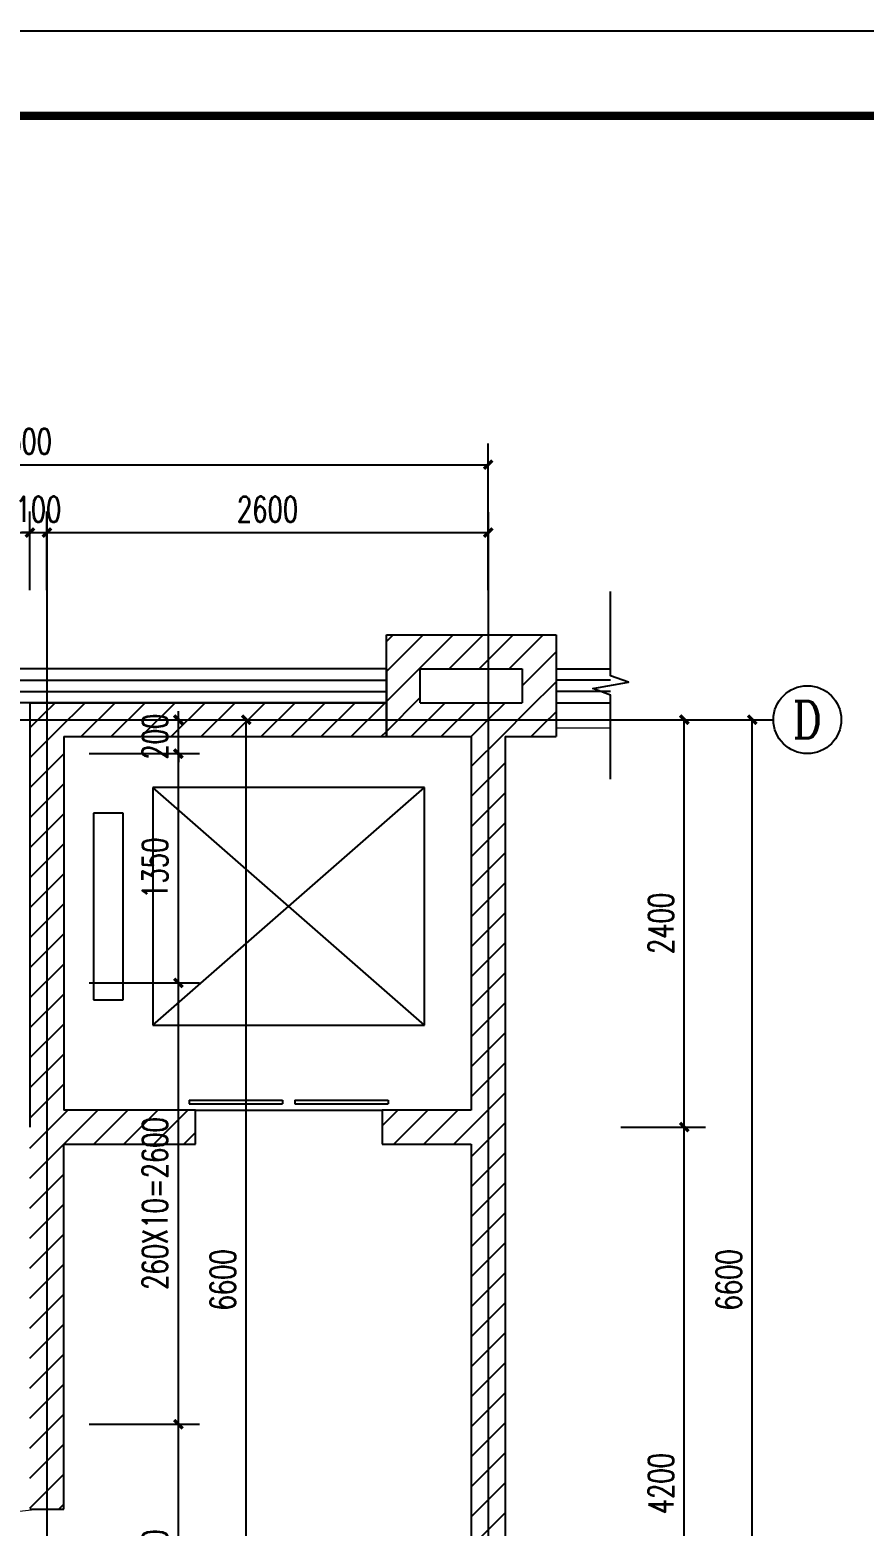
# Model space of a CAD drawing. Extents: x 1738711 to 2346805, y 1189731 to 2516152.
# Drawn here: x 1930592 to 1935507, y 1389109 to 1397922 of the extents above; entities that cross this region are included whole.
import ezdxf
from ezdxf.enums import TextEntityAlignment as Align

# ---------------------------------------------------------------- set-up
doc = ezdxf.new("R2010")
doc.units = 0
doc.header["$LTSCALE"] = 1000
doc.header["$MEASUREMENT"] = 0
doc.linetypes.add('复件 140224通州运河二期售楼部条件图_t3$0$X-ME SHAFT SH$0$X-B2$0$WATER_LINE', pattern=[0])
for name, color, linetype in [('AXIS', 3, 'Continuous'), ('AXIS_TEXT', 7, 'Continuous'), ('DIM_SYMB', 3, 'Continuous'), ('DOTE', 1, 'Continuous'), ('EVTR', 2, 'Continuous'), ('PUB_DIM', 3, 'Continuous'), ('PUB_HATCH', 8, 'Continuous'), ('TK', 4, 'Continuous'), ('WALL', 40, 'Continuous'), ('WINDOW', 144, 'Continuous')]:
    doc.layers.add(name, color=color, linetype=linetype)
doc.layers.add('栏杆', color=6, linetype='Continuous', lineweight=15)
doc.styles.add('_TCH_AXIS', font='COMPLEX', dxfattribs={"bigfont": 'GBCBIG'})
doc.styles.add('_TCH_DIM_T3', font='SIMPLEX', dxfattribs={"width": 0.705882, "bigfont": 'GBCBIG'})
doc.styles.add('COMPLEX', font='COMPLEX')
doc.styles.add('宋体', font='SIMSUN.TTF', dxfattribs={"width": 0.75})
doc.dimstyles.new('_TCH_ARCH&&50', dxfattribs={"dimtxt": 148.75, "dimasz": 50, "dimexe": 125, "dimexo": 150, "dimgap": 63.125, "dimtad": 1, "dimdec": 0, "dimzin": 0, "dimdsep": 46, "dimtxsty": '_TCH_DIM_T3', "dimblk": 'ARCHTICK', "dimcen": 0.09, "dimclrt": 7, "dimazin": 2, "dimtfac": 1, "dimtdec": 0, "dimtix": 1, "dimtmove": 2, "dimatfit": 3, "dimfxl": 50, "dimtolj": 1, "dimtzin": 0, "dimarcsym": 0})
pattern_1 = [(45, (0, 89.76), (-88.388383, 88.388383), [])]

# ---------------------------------------------------------------- blocks, each defined once
blk = doc.blocks.new('hjashrtahreahe')
at = {"layer": 'TK', "color": 7, "const_width": 25}
blk.add_lwpolyline([(0, 59400), (84100, 59400), (84100, 0), (0, 0)], close=True, dxfattribs=at)
at = {"layer": 'TK', "color": 3, "const_width": 100}
blk.add_lwpolyline([(2500, 1000), (2500, 58400), (83100, 58400), (83100, 1000)], close=True, dxfattribs=at)
at = {"layer": 'TK', "style": '宋体', "width": 0.75}
for tag, height, p in [('项目负责人', 350, (6003, 57089)), ('专业负责人', 350, (6003, 56224)), ('设计人', 350, (6003, 55419)), ('版号1', 250, (77304, 22193)), ('时间1', 250, (82405, 22193)), ('版号2', 250, (77304, 21593)), ('时间2', 250, (82405, 21593)), ('版号3', 250, (77304, 20993)), ('时间3', 250, (82405, 20993)), ('建筑会签', 0.0001, (78978, 2403)), ('电气会签', 0.0001, (82128, 2403)), ('结构会签', 0.0001, (78978, 1803)), ('暖通会签', 0.0001, (82128, 1803)), ('给排水会签', 0.0001, (78978, 1250)), ('智能化会签', 0.0001, (82128, 1250))]:
    blk.add_attdef(tag, text='', height=height, dxfattribs=at).set_placement(p, align=Align.CENTER)
for tag, p in [('合作设计单位', (80816, 48986)), ('版号说明1', (79854, 22318)), ('版号说明2', (79854, 21718)), ('版号说明3', (79854, 21118)), ('浙江绿储科技有限公司', (80545, 16036)), ('百兆瓦级集中式熔盐储能关键', (80545, 14953)), ('设备研发及制造基地项目', (80545, 14603)), ('1#研发楼', (80545, 13636)), ('图名', (80545, 12436)), ('工程编号', (78978, 11461)), ('子项编号', (82128, 11461)), ('建筑', (78978, 10711)), ('图号', (82128, 10711)), ('施工图', (78978, 9961)), ('2023.03', (82128, 9961)), ('审定', (79353, 8461)), ('审核', (79353, 7711)), ('工程负责', (79353, 6961)), ('专业负责', (79353, 6211)), ('设计', (79353, 5461)), ('制图', (79353, 4711)), ('校对', (79353, 3961))]:
    blk.add_attdef(tag, text='', height=250, dxfattribs=at).set_placement(p, align=Align.MIDDLE_CENTER)
blk = doc.blocks.new('_ArchTick')
at = {"color": 0, "linetype": 'ByBlock', "const_width": 0.4}
blk.add_lwpolyline([(-0.5, -0.5), (0.5, 0.5)], dxfattribs=at)
blk = doc.blocks.new('*D1825')
at = {"layer": 'Defpoints', "color": 0, "transparency": 16777216}
for p in [(1934322.8, 1393859.2), (1934847.8, 1393859.2), (1934322.8, 1387259.2)]:
    blk.add_point(p, dxfattribs=at)
at = {"layer": 'PUB_DIM', "color": 0, "lineweight": -2, "transparency": 16777216}
for p, q in [((1934472.8, 1393859.2), (1934972.8, 1393859.2)), ((1934847.8, 1387259.2), (1934847.8, 1393859.2)), ((1934472.8, 1387259.2), (1934972.8, 1387259.2))]:
    blk.add_line(p, q, dxfattribs=at)
at = {"layer": 'PUB_DIM', "color": 0, "lineweight": -2, "transparency": 16777216, "xscale": 50, "yscale": 50, "zscale": 50}
for p, rotation in [((1934847.8, 1393859.2), 90), ((1934847.8, 1387259.2), 270)]:
    blk.add_blockref('_ArchTick', p, dxfattribs=dict(at, rotation=rotation))
at = {"layer": 'PUB_DIM', "color": 7, "transparency": 16777216, "insert": (1934710.3, 1390559.2), "char_height": 148.75, "attachment_point": 5, "rotation": 90, "style": '_TCH_DIM_T3'}
blk.add_mtext('\\A1;6600', dxfattribs=at)
blk = doc.blocks.new('*D1826')
at = {"layer": 'Defpoints', "color": 0, "transparency": 16777216}
for p in [(1933922.8, 1391459.2), (1934447.8, 1391459.2), (1933922.8, 1387259.2)]:
    blk.add_point(p, dxfattribs=at)
at = {"layer": 'PUB_DIM', "color": 0, "lineweight": -2, "transparency": 16777216}
for p, q in [((1934072.8, 1391459.2), (1934572.8, 1391459.2)), ((1934447.8, 1387259.2), (1934447.8, 1391459.2)), ((1934072.8, 1387259.2), (1934572.8, 1387259.2))]:
    blk.add_line(p, q, dxfattribs=at)
at = {"layer": 'PUB_DIM', "color": 0, "lineweight": -2, "transparency": 16777216, "xscale": 50, "yscale": 50, "zscale": 50}
for p, rotation in [((1934447.8, 1391459.2), 90), ((1934447.8, 1387259.2), 270)]:
    blk.add_blockref('_ArchTick', p, dxfattribs=dict(at, rotation=rotation))
at = {"layer": 'PUB_DIM', "color": 7, "transparency": 16777216, "insert": (1934310.3, 1389359.2), "char_height": 148.75, "attachment_point": 5, "rotation": 90, "style": '_TCH_DIM_T3'}
blk.add_mtext('\\A1;4200', dxfattribs=at)
blk = doc.blocks.new('*D1827')
at = {"layer": 'Defpoints', "color": 0, "transparency": 16777216}
for p in [(1933922.8, 1393859.2), (1934447.8, 1393859.2), (1933922.8, 1391459.2)]:
    blk.add_point(p, dxfattribs=at)
at = {"layer": 'PUB_DIM', "color": 0, "lineweight": -2, "transparency": 16777216}
for p, q in [((1934072.8, 1393859.2), (1934572.8, 1393859.2)), ((1934447.8, 1391459.2), (1934447.8, 1393859.2)), ((1934072.8, 1391459.2), (1934572.8, 1391459.2))]:
    blk.add_line(p, q, dxfattribs=at)
at = {"layer": 'PUB_DIM', "color": 0, "lineweight": -2, "transparency": 16777216, "xscale": 50, "yscale": 50, "zscale": 50}
for p, rotation in [((1934447.8, 1393859.2), 90), ((1934447.8, 1391459.2), 270)]:
    blk.add_blockref('_ArchTick', p, dxfattribs=dict(at, rotation=rotation))
at = {"layer": 'PUB_DIM', "color": 7, "transparency": 16777216, "insert": (1934310.3, 1392659.2), "char_height": 148.75, "attachment_point": 5, "rotation": 90, "style": '_TCH_DIM_T3'}
blk.add_mtext('\\A1;2400', dxfattribs=at)
blk = doc.blocks.new('*D1828')
at = {"layer": 'Defpoints', "color": 0, "transparency": 16777216}
for p in [(1931192.3, 1393859.2), (1931866.9, 1393859.2), (1931192.3, 1387259.2)]:
    blk.add_point(p, dxfattribs=at)
at = {"layer": 'PUB_DIM', "color": 0, "lineweight": -2, "transparency": 16777216}
for p, q in [((1931342.3, 1393859.2), (1931991.9, 1393859.2)), ((1931866.9, 1387259.2), (1931866.9, 1393859.2)), ((1931342.3, 1387259.2), (1931991.9, 1387259.2))]:
    blk.add_line(p, q, dxfattribs=at)
at = {"layer": 'PUB_DIM', "color": 0, "lineweight": -2, "transparency": 16777216, "xscale": 50, "yscale": 50, "zscale": 50}
for p, rotation in [((1931866.9, 1393859.2), 90), ((1931866.9, 1387259.2), 270)]:
    blk.add_blockref('_ArchTick', p, dxfattribs=dict(at, rotation=rotation))
at = {"layer": 'PUB_DIM', "color": 7, "transparency": 16777216, "insert": (1931729.4, 1390559.2), "char_height": 148.75, "attachment_point": 5, "rotation": 90, "style": '_TCH_DIM_T3'}
blk.add_mtext('\\A1;6600', dxfattribs=at)
blk = doc.blocks.new('*D1831')
at = {"layer": 'Defpoints', "color": 0, "transparency": 16777216}
for p in [(1930792.3, 1389709.2), (1931466.9, 1389709.2), (1930792.3, 1388109.2)]:
    blk.add_point(p, dxfattribs=at)
at = {"layer": 'PUB_DIM', "color": 0, "lineweight": -2, "transparency": 16777216}
for p, q in [((1930942.3, 1389709.2), (1931591.9, 1389709.2)), ((1931466.9, 1388109.2), (1931466.9, 1389709.2)), ((1930942.3, 1388109.2), (1931591.9, 1388109.2))]:
    blk.add_line(p, q, dxfattribs=at)
at = {"layer": 'PUB_DIM', "color": 0, "lineweight": -2, "transparency": 16777216, "xscale": 50, "yscale": 50, "zscale": 50}
for p, rotation in [((1931466.9, 1389709.2), 90), ((1931466.9, 1388109.2), 270)]:
    blk.add_blockref('_ArchTick', p, dxfattribs=dict(at, rotation=rotation))
at = {"layer": 'PUB_DIM', "color": 7, "transparency": 16777216, "insert": (1931329.4, 1388909.2), "char_height": 148.75, "attachment_point": 5, "rotation": 90, "style": '_TCH_DIM_T3'}
blk.add_mtext('\\A1;1600', dxfattribs=at)
blk = doc.blocks.new('*D1832')
at = {"layer": 'Defpoints', "color": 0, "transparency": 16777216}
for p in [(1930792.3, 1392309.2), (1931466.9, 1392309.2), (1930792.3, 1389709.2)]:
    blk.add_point(p, dxfattribs=at)
at = {"layer": 'PUB_DIM', "color": 0, "lineweight": -2, "transparency": 16777216}
for p, q in [((1930942.3, 1392309.2), (1931591.9, 1392309.2)), ((1931466.9, 1389709.2), (1931466.9, 1392309.2)), ((1930942.3, 1389709.2), (1931591.9, 1389709.2))]:
    blk.add_line(p, q, dxfattribs=at)
at = {"layer": 'PUB_DIM', "color": 0, "lineweight": -2, "transparency": 16777216, "xscale": 50, "yscale": 50, "zscale": 50}
for p, rotation in [((1931466.9, 1392309.2), 90), ((1931466.9, 1389709.2), 270)]:
    blk.add_blockref('_ArchTick', p, dxfattribs=dict(at, rotation=rotation))
at = {"layer": 'PUB_DIM', "color": 7, "transparency": 16777216, "insert": (1931329.4, 1391009.2), "char_height": 148.75, "attachment_point": 5, "rotation": 90, "style": '_TCH_DIM_T3'}
blk.add_mtext('\\A1;260X10=2600', dxfattribs=at)
blk = doc.blocks.new('*D1833')
at = {"layer": 'Defpoints', "color": 0, "transparency": 16777216}
for p in [(1930792.3, 1393659.2), (1931466.9, 1393659.2), (1930792.3, 1392309.2)]:
    blk.add_point(p, dxfattribs=at)
at = {"layer": 'PUB_DIM', "color": 0, "lineweight": -2, "transparency": 16777216}
for p, q in [((1930942.3, 1393659.2), (1931591.9, 1393659.2)), ((1931466.9, 1392309.2), (1931466.9, 1393659.2)), ((1930942.3, 1392309.2), (1931591.9, 1392309.2))]:
    blk.add_line(p, q, dxfattribs=at)
at = {"layer": 'PUB_DIM', "color": 0, "lineweight": -2, "transparency": 16777216, "xscale": 50, "yscale": 50, "zscale": 50}
for p, rotation in [((1931466.9, 1393659.2), 90), ((1931466.9, 1392309.2), 270)]:
    blk.add_blockref('_ArchTick', p, dxfattribs=dict(at, rotation=rotation))
at = {"layer": 'PUB_DIM', "color": 7, "transparency": 16777216, "insert": (1931329.4, 1392984.2), "char_height": 148.75, "attachment_point": 5, "rotation": 90, "style": '_TCH_DIM_T3'}
blk.add_mtext('\\A1;1350', dxfattribs=at)
blk = doc.blocks.new('*D1834')
at = {"layer": 'Defpoints', "color": 0, "transparency": 16777216}
for p in [(1930792.3, 1393859.2), (1931466.9, 1393859.2), (1930792.3, 1393659.2)]:
    blk.add_point(p, dxfattribs=at)
at = {"layer": 'PUB_DIM', "color": 0, "lineweight": -2, "transparency": 16777216}
for p, q in [((1931466.9, 1393859.2), (1931466.9, 1393909.2)), ((1930942.3, 1393859.2), (1931591.9, 1393859.2)), ((1931466.9, 1393659.2), (1931466.9, 1393859.2)), ((1930942.3, 1393659.2), (1931591.9, 1393659.2)), ((1931466.9, 1393659.2), (1931466.9, 1393609.2))]:
    blk.add_line(p, q, dxfattribs=at)
at = {"layer": 'PUB_DIM', "color": 0, "lineweight": -2, "transparency": 16777216, "xscale": 50, "yscale": 50, "zscale": 50}
for p, rotation in [((1931466.9, 1393859.2), 270), ((1931466.9, 1393659.2), 90)]:
    blk.add_blockref('_ArchTick', p, dxfattribs=dict(at, rotation=rotation))
at = {"layer": 'PUB_DIM', "color": 7, "transparency": 16777216, "insert": (1931329.4, 1393759.2), "char_height": 148.75, "attachment_point": 5, "rotation": 90, "style": '_TCH_DIM_T3'}
blk.add_mtext('\\A1;200', dxfattribs=at)
blk = doc.blocks.new('*D1887')
at = {"layer": 'Defpoints', "color": 0, "transparency": 16777216}
for p in [(1933292.3, 1395361.3), (1927792.3, 1394872.2), (1933292.3, 1394872.2)]:
    blk.add_point(p, dxfattribs=at)
at = {"layer": 'PUB_DIM', "color": 0, "lineweight": -2, "transparency": 16777216}
for p, q in [((1927792.3, 1395022.2), (1927792.3, 1395486.3)), ((1933292.3, 1395022.2), (1933292.3, 1395486.3)), ((1927792.3, 1395361.3), (1933292.3, 1395361.3))]:
    blk.add_line(p, q, dxfattribs=at)
at = {"layer": 'PUB_DIM', "color": 0, "lineweight": -2, "transparency": 16777216, "xscale": 50, "yscale": 50, "zscale": 50, "rotation": 180}
blk.add_blockref('_ArchTick', (1927792.3, 1395361.3), dxfattribs=at)
at = {"layer": 'PUB_DIM', "color": 0, "lineweight": -2, "transparency": 16777216, "xscale": 50, "yscale": 50, "zscale": 50}
blk.add_blockref('_ArchTick', (1933292.3, 1395361.3), dxfattribs=at)
at = {"layer": 'PUB_DIM', "color": 7, "transparency": 16777216, "insert": (1930542.3, 1395498.8), "char_height": 148.75, "attachment_point": 5, "style": '_TCH_DIM_T3'}
blk.add_mtext('\\A1;5500', dxfattribs=at)
blk = doc.blocks.new('*D1891')
at = {"layer": 'Defpoints', "color": 0, "transparency": 16777216}
for p in [(1930592.3, 1394961.3), (1929292.3, 1394472.2), (1930592.3, 1394472.2)]:
    blk.add_point(p, dxfattribs=at)
at = {"layer": 'PUB_DIM', "color": 0, "lineweight": -2, "transparency": 16777216}
for p, q in [((1929292.3, 1394622.2), (1929292.3, 1395086.3)), ((1930592.3, 1394622.2), (1930592.3, 1395086.3)), ((1929292.3, 1394961.3), (1930592.3, 1394961.3))]:
    blk.add_line(p, q, dxfattribs=at)
at = {"layer": 'PUB_DIM', "color": 0, "lineweight": -2, "transparency": 16777216, "xscale": 50, "yscale": 50, "zscale": 50, "rotation": 180}
blk.add_blockref('_ArchTick', (1929292.3, 1394961.3), dxfattribs=at)
at = {"layer": 'PUB_DIM', "color": 0, "lineweight": -2, "transparency": 16777216, "xscale": 50, "yscale": 50, "zscale": 50}
blk.add_blockref('_ArchTick', (1930592.3, 1394961.3), dxfattribs=at)
at = {"layer": 'PUB_DIM', "color": 7, "transparency": 16777216, "insert": (1929942.3, 1395098.8), "char_height": 148.75, "attachment_point": 5, "style": '_TCH_DIM_T3'}
blk.add_mtext('\\A1;1300', dxfattribs=at)
blk = doc.blocks.new('*D1892')
at = {"layer": 'Defpoints', "color": 0, "transparency": 16777216}
for p in [(1930692.3, 1394961.3), (1930592.3, 1394472.2), (1930692.3, 1394472.2)]:
    blk.add_point(p, dxfattribs=at)
at = {"layer": 'PUB_DIM', "color": 0, "lineweight": -2, "transparency": 16777216}
for p, q in [((1930592.3, 1394622.2), (1930592.3, 1395086.3)), ((1930692.3, 1394622.2), (1930692.3, 1395086.3)), ((1930592.3, 1394961.3), (1930542.3, 1394961.3)), ((1930592.3, 1394961.3), (1930692.3, 1394961.3)), ((1930692.3, 1394961.3), (1930742.3, 1394961.3))]:
    blk.add_line(p, q, dxfattribs=at)
at = {"layer": 'PUB_DIM', "color": 0, "lineweight": -2, "transparency": 16777216, "xscale": 50, "yscale": 50, "zscale": 50}
blk.add_blockref('_ArchTick', (1930592.3, 1394961.3), dxfattribs=at)
at = {"layer": 'PUB_DIM', "color": 0, "lineweight": -2, "transparency": 16777216, "xscale": 50, "yscale": 50, "zscale": 50, "rotation": 180}
blk.add_blockref('_ArchTick', (1930692.3, 1394961.3), dxfattribs=at)
at = {"layer": 'PUB_DIM', "color": 7, "transparency": 16777216, "insert": (1930642.3, 1395098.8), "char_height": 148.75, "attachment_point": 5, "style": '_TCH_DIM_T3'}
blk.add_mtext('\\A1;100', dxfattribs=at)
blk = doc.blocks.new('*D1893')
at = {"layer": 'Defpoints', "color": 0, "transparency": 16777216}
for p in [(1933292.3, 1394961.3), (1930692.3, 1394472.2), (1933292.3, 1394472.2)]:
    blk.add_point(p, dxfattribs=at)
at = {"layer": 'PUB_DIM', "color": 0, "lineweight": -2, "transparency": 16777216}
for p, q in [((1930692.3, 1394622.2), (1930692.3, 1395086.3)), ((1933292.3, 1394622.2), (1933292.3, 1395086.3)), ((1930692.3, 1394961.3), (1933292.3, 1394961.3))]:
    blk.add_line(p, q, dxfattribs=at)
at = {"layer": 'PUB_DIM', "color": 0, "lineweight": -2, "transparency": 16777216, "xscale": 50, "yscale": 50, "zscale": 50, "rotation": 180}
blk.add_blockref('_ArchTick', (1930692.3, 1394961.3), dxfattribs=at)
at = {"layer": 'PUB_DIM', "color": 0, "lineweight": -2, "transparency": 16777216, "xscale": 50, "yscale": 50, "zscale": 50}
blk.add_blockref('_ArchTick', (1933292.3, 1394961.3), dxfattribs=at)
at = {"layer": 'PUB_DIM', "color": 7, "transparency": 16777216, "insert": (1931992.3, 1395098.8), "char_height": 148.75, "attachment_point": 5, "style": '_TCH_DIM_T3'}
blk.add_mtext('\\A1;2600', dxfattribs=at)
blk = doc.blocks.new('$TCHSYS$WIN2D')
for p, q in [((-0.5, 0.5), (0.5, 0.5)), ((-0.5, 0.5), (-0.5, -0.5)), ((0.5, 0.5), (0.5, -0.5)), ((0.5, 0.1667), (-0.5, 0.1667)), ((0.5, -0.1667), (-0.5, -0.1667)), ((-0.5, -0.5), (0.5, -0.5))]:
    blk.add_line(p, q)
blk = doc.blocks.new('$DORLIB2D$00000127')
at = {"color": 0}
for points in [[(-0.5333, 0.7949), (-0.5333, 0.6904)], [(-0.0333, 0.7949), (-0.5333, 0.7949)], [(-0.0333, 0.7949), (-0.0333, 0.6904)], [(0.5333, 0.7949), (0.0333, 0.7949)], [(0.0333, 0.7949), (0.0333, 0.6904)], [(0.5333, 0.7949), (0.5333, 0.6904)], [(-0.0333, 0.6904), (-0.5333, 0.6904)], [(0.5333, 0.6904), (0.0333, 0.6904)], [(0.5, 0.5), (-0.5, 0.5)]]:
    blk.add_lwpolyline(points, dxfattribs=at)
blk = doc.blocks.new('$DorLib2D$00000001')
for p, q in [((0.45, 0.975), (0.5, 0.975)), ((0.45, 0), (0.45, 0.975)), ((0.5, 0), (0.5, 0.975)), ((0.5, 0), (0.45, 0))]:
    blk.add_line(p, q)
at = {"lineweight": 13}
blk.add_arc((0.475, 0), 0.975, 91.46928, 180, dxfattribs=at)
blk = doc.blocks.new('_AXISO')
blk.add_circle((0, 0), 0.5)
at = {"layer": 'AXIS_TEXT', "style": 'COMPLEX', "width": 1.041667}
blk.add_attdef('A', text='', height=0.56, dxfattribs=at).set_placement((-0.25, -0.28), (0.25, -0.28), align=Align.FIT)

msp = doc.modelspace()

# ---------------------------------------------------------------- hatches: boundary and pattern name
at = {"layer": 'PUB_HATCH', "linetype": '复件 140224通州运河二期售楼部条件图_t3$0$X-ME SHAFT SH$0$X-B2$0$WATER_LINE'}
h = msp.add_hatch(dxfattribs=at)
h.set_pattern_fill('普通砖', color=256, scale=50, style=0)
h.set_pattern_definition(pattern_1)
h.paths.add_polyline_path([(1932692.3, 1394359.2), (1932892.3, 1394159.2), (1933492.3, 1394159.2), (1933692.3, 1394359.2)])
h = msp.add_hatch(dxfattribs=at)
h.set_pattern_fill('普通砖', color=256, scale=50, style=0)
h.set_pattern_definition(pattern_1)
h.paths.add_polyline_path([(1932759, 1394059.2), (1932892.3, 1394059.2), (1932892.3, 1394159.2), (1932692.3, 1394359.2), (1932692.3, 1394159.2)])
h = msp.add_hatch(dxfattribs=at)
h.set_pattern_fill('普通砖', color=256, scale=50, style=0)
h.set_pattern_definition(pattern_1)
h.paths.add_polyline_path([(1933692.3, 1394359.2), (1933492.3, 1394159.2), (1933492.3, 1393959.2), (1933692.3, 1393759.2)])
h = msp.add_hatch(dxfattribs=at)
h.set_pattern_fill('普通砖', color=256, scale=50, style=0)
h.set_pattern_definition(pattern_1)
h.paths.add_polyline_path([(1932692.3, 1394159.2), (1932692.3, 1393959.2), (1932759, 1394059.2)])
h = msp.add_hatch(dxfattribs=at)
h.set_pattern_fill('普通砖', color=256, scale=50, style=0)
h.set_pattern_definition(pattern_1)
h.paths.add_polyline_path([(1932692.3, 1393759.2), (1932892.3, 1393959.2), (1932892.3, 1394059.2), (1932759, 1394059.2), (1932692.3, 1393959.2)])
at = {"layer": 'PUB_HATCH'}
h = msp.add_hatch(dxfattribs=at)
h.set_pattern_fill('普通砖', color=256, scale=50, style=0)
h.set_pattern_definition(pattern_1)
h.paths.add_polyline_path([(1930792.3, 1393759.2), (1930592.3, 1393959.2), (1930592.3, 1391459.2), (1930725.7, 1391459.2), (1930792.3, 1391559.2)])
at = {"layer": 'PUB_HATCH', "linetype": '复件 140224通州运河二期售楼部条件图_t3$0$X-ME SHAFT SH$0$X-B2$0$WATER_LINE'}
h = msp.add_hatch(dxfattribs=at)
h.set_pattern_fill('普通砖', color=256, scale=50, style=0)
h.set_pattern_definition(pattern_1)
h.paths.add_polyline_path([(1930592.3, 1393959.2), (1930792.3, 1393759.2), (1932692.3, 1393759.2), (1932692.3, 1393959.2)])
h = msp.add_hatch(dxfattribs=at)
h.set_pattern_fill('普通砖', color=256, scale=50, style=0)
h.set_pattern_definition(pattern_1)
h.paths.add_polyline_path([(1932892.3, 1393959.2), (1932692.3, 1393759.2), (1933192.3, 1393759.2), (1933292.3, 1393825.9), (1933292.3, 1393959.2)])
h = msp.add_hatch(dxfattribs=at)
h.set_pattern_fill('普通砖', color=256, scale=50, style=0)
h.set_pattern_definition(pattern_1)
h.paths.add_polyline_path([(1933292.3, 1393825.9), (1933392.3, 1393759.2), (1933692.3, 1393759.2), (1933492.3, 1393959.2), (1933292.3, 1393959.2)])
at = {"layer": 'PUB_HATCH'}
h = msp.add_hatch(dxfattribs=at)
h.set_pattern_fill('普通砖', color=256, scale=50, style=0)
h.set_pattern_definition(pattern_1)
h.paths.add_polyline_path([(1933292.3, 1393825.9), (1933192.3, 1393759.2), (1933192.3, 1391559.2), (1933392.3, 1391559.2), (1933392.3, 1393759.2)])
h = msp.add_hatch(dxfattribs=at)
h.set_pattern_fill('普通砖', color=256, scale=50, style=0)
h.set_pattern_definition(pattern_1)
h.paths.add_polyline_path([(1930792.3, 1391359.2), (1931567.3, 1391359.2), (1931567.3, 1391559.2), (1930792.3, 1391559.2), (1930725.7, 1391459.2)])
h = msp.add_hatch(dxfattribs=at)
h.set_pattern_fill('普通砖', color=256, scale=50, style=0)
h.set_pattern_definition(pattern_1)
h.paths.add_polyline_path([(1933192.3, 1391559.2), (1932667.3, 1391559.2), (1932667.3, 1391359.2), (1933192.3, 1391359.2), (1933259, 1391459.2)])
h = msp.add_hatch(dxfattribs=at)
h.set_pattern_fill('普通砖', color=256, scale=50, style=0)
h.set_pattern_definition(pattern_1)
h.paths.add_polyline_path([(1933392.3, 1391559.2), (1933192.3, 1391559.2), (1933259, 1391459.2), (1933392.3, 1391459.2)])
h = msp.add_hatch(dxfattribs=at)
h.set_pattern_fill('普通砖', color=256, scale=50, style=0)
h.set_pattern_definition(pattern_1)
h.paths.add_polyline_path([(1930592.3, 1391459.2), (1930592.3, 1389209.2), (1930792.3, 1389209.2), (1930792.3, 1391359.2), (1930725.7, 1391459.2)])
h = msp.add_hatch(dxfattribs=at)
h.set_pattern_fill('普通砖', color=256, scale=50, style=0)
h.set_pattern_definition(pattern_1)
h.paths.add_polyline_path([(1933259, 1391459.2), (1933192.3, 1391359.2), (1933192.3, 1387159.2), (1933392.3, 1386959.2), (1933392.3, 1391459.2)])

# ---------------------------------------------------------------- linework, layer by layer
at = {"layer": 'AXIS'}
msp.add_line((1934472.8, 1393859.2), (1934972.8, 1393859.2), dxfattribs=at)
at = {"layer": 'DIM_SYMB'}
msp.add_lwpolyline([(1934013.3, 1393507.9), (1934013.3, 1394004.6), (1933908.3, 1394042.8), (1934118.3, 1394079.8), (1934013.3, 1394117.1), (1934013.3, 1394613.8)], dxfattribs=at)
at = {"layer": 'DOTE'}
for p, q in [((1930692.3, 1395080.9), (1930692.3, 1386147.2)), ((1933292.3, 1395080.9), (1933292.3, 1386147.2)), ((1926824.9, 1393859.2), (1934513.3, 1393859.2))]:
    msp.add_line(p, q, dxfattribs=at)
at = {"layer": 'EVTR', "linetype": '复件 140224通州运河二期售楼部条件图_t3$0$X-ME SHAFT SH$0$X-B2$0$WATER_LINE'}
for p, q in [((1932917.3, 1393459.2), (1931317.3, 1393459.2)), ((1931317.3, 1393459.2), (1931317.3, 1392059.2)), ((1931317.3, 1392059.2), (1932917.3, 1393459.2)), ((1932917.3, 1392059.2), (1931317.3, 1393459.2)), ((1932917.3, 1392059.2), (1932917.3, 1393459.2)), ((1931142.3, 1393309.2), (1930967.3, 1393309.2)), ((1930967.3, 1393309.2), (1930967.3, 1392209.2)), ((1931142.3, 1392209.2), (1931142.3, 1393309.2)), ((1930967.3, 1392209.2), (1931142.3, 1392209.2)), ((1931317.3, 1392059.2), (1932917.3, 1392059.2))]:
    msp.add_line(p, q, dxfattribs=at)
at = {"layer": 'WALL', "linetype": '复件 140224通州运河二期售楼部条件图_t3$0$X-ME SHAFT SH$0$X-B2$0$WATER_LINE'}
for p, q in [((1932692.3, 1394359.2), (1933692.3, 1394359.2)), ((1932692.3, 1394159.2), (1932692.3, 1394359.2)), ((1933692.3, 1394359.2), (1933692.3, 1393759.2)), ((1932692.3, 1393959.2), (1932692.3, 1394159.2)), ((1932892.3, 1394159.2), (1933492.3, 1394159.2)), ((1932892.3, 1394059.2), (1932892.3, 1394159.2)), ((1933492.3, 1394159.2), (1933492.3, 1393959.2)), ((1932892.3, 1393959.2), (1932892.3, 1394059.2)), ((1930592.3, 1393959.2), (1932692.3, 1393959.2)), ((1932692.3, 1393759.2), (1932692.3, 1393959.2)), ((1932692.3, 1393959.2), (1932692.3, 1393759.2)), ((1932892.3, 1393959.2), (1933292.3, 1393959.2)), ((1933292.3, 1393959.2), (1933492.3, 1393959.2)), ((1930792.3, 1393759.2), (1932692.3, 1393759.2)), ((1932692.3, 1393759.2), (1933192.3, 1393759.2)), ((1933392.3, 1393759.2), (1933692.3, 1393759.2))]:
    msp.add_line(p, q, dxfattribs=at)
at = {"layer": 'WALL'}
for p, q in [((1930592.3, 1393959.2), (1930592.3, 1391459.2)), ((1930792.3, 1393759.2), (1930792.3, 1391559.2)), ((1933192.3, 1393759.2), (1933192.3, 1391559.2)), ((1933392.3, 1393759.2), (1933392.3, 1391559.2)), ((1931567.3, 1391559.2), (1930792.3, 1391559.2)), ((1931567.3, 1391359.2), (1931567.3, 1391559.2)), ((1933192.3, 1391559.2), (1932667.3, 1391559.2)), ((1932667.3, 1391559.2), (1932667.3, 1391359.2)), ((1933192.3, 1391559.2), (1933192.3, 1391559.2)), ((1933392.3, 1391559.2), (1933392.3, 1391459.2)), ((1933392.3, 1391459.2), (1933392.3, 1386959.2)), ((1930792.3, 1391359.2), (1931567.3, 1391359.2)), ((1930792.3, 1389209.2), (1930792.3, 1391359.2)), ((1932667.3, 1391359.2), (1933192.3, 1391359.2)), ((1933192.3, 1391359.2), (1933192.3, 1387159.2)), ((1930592.3, 1389209.2), (1930792.3, 1389209.2))]:
    msp.add_line(p, q, dxfattribs=at)
at = {"layer": 'WINDOW', "linetype": '复件 140224通州运河二期售楼部条件图_t3$0$X-ME SHAFT SH$0$X-B2$0$WATER_LINE'}
for p, q in [((1933692.3, 1394159.2), (1934013.3, 1394159.2)), ((1934013.3, 1394092.5), (1933692.3, 1394092.5)), ((1934013.3, 1394025.9), (1933692.3, 1394025.9)), ((1933692.3, 1393959.2), (1934013.3, 1393959.2))]:
    msp.add_line(p, q, dxfattribs=at)
at = {"layer": '栏杆'}
for points in [[(1934013.3, 1393859.2), (1933692.3, 1393859.2)], [(1934013.3, 1393809.2), (1933692.3, 1393809.2)]]:
    msp.add_lwpolyline(points, dxfattribs=at)

# ---------------------------------------------------------------- block references
at = {"xscale": 0.5, "yscale": 0.5, "zscale": 0.5}
msp.add_blockref('hjashrtahreahe', (1897833.1, 1368216), dxfattribs=at)
at = {"layer": 'AXIS'}
ref = msp.add_blockref('_AXISO', (1935172.8, 1393859.2), dxfattribs=dict(at, xscale=400, yscale=400, zscale=400))
ref.add_attrib('A', 'D', dxfattribs={"layer": 'AXIS_TEXT', "ltscale": 0.5, "height": 217.6, "style": '_TCH_AXIS'}).set_placement((1935084.8, 1393750.4), (1935260.9, 1393750.4), align=Align.FIT)
at = {"layer": 'WINDOW', "linetype": '复件 140224通州运河二期售楼部条件图_t3$0$X-ME SHAFT SH$0$X-B2$0$WATER_LINE', "xscale": -4149.999999886379, "yscale": 200, "zscale": -4149.999999886379}
msp.add_blockref('$TCHSYS$WIN2D', (1930617.3, 1394059.2), dxfattribs=at)
at = {"layer": 'WINDOW', "linetype": '复件 140224通州运河二期售楼部条件图_t3$0$X-ME SHAFT SH$0$X-B2$0$WATER_LINE', "xscale": 1100, "yscale": -200, "zscale": 1100, "rotation": 180}
msp.add_blockref('$DORLIB2D$00000127', (1932117.3, 1391459.2), dxfattribs=at)
at = {"layer": 'WINDOW', "xscale": 1100, "yscale": -1100, "zscale": 1100, "rotation": 269.9999998401765}
msp.add_blockref('$DorLib2D$00000001', (1930692.3, 1388659.2), dxfattribs=at)

# ---------------------------------------------------------------- dimensions: what is measured, and where the dimension line sits
at = {"layer": 'PUB_DIM'}
for p1, p2, distance, picture, middle in [((1927792.3, 1394872.2), (1933292.3, 1394872.2), 489, '*D1887', (1930542.3, 1395498.8)), ((1929292.3, 1394472.2), (1930592.3, 1394472.2), 489, '*D1891', (1929942.3, 1395098.8)), ((1930592.3, 1394472.2), (1930692.3, 1394472.2), 489, '*D1892', (1930642.3, 1395098.8)), ((1930692.3, 1394472.2), (1933292.3, 1394472.2), 489, '*D1893', (1931992.3, 1395098.8)), ((1930792.3, 1393659.2), (1930792.3, 1393859.2), -674.6, '*D1834', (1931329.4, 1393759.2)), ((1931192.3, 1387259.2), (1931192.3, 1393859.2), -674.6, '*D1828', (1931729.4, 1390559.2)), ((1933922.8, 1391459.2), (1933922.8, 1393859.2), -525.1, '*D1827', (1934310.3, 1392659.2)), ((1934322.8, 1387259.2), (1934322.8, 1393859.2), -525.1, '*D1825', (1934710.3, 1390559.2)), ((1930792.3, 1392309.2), (1930792.3, 1393659.2), -674.6, '*D1833', (1931329.4, 1392984.2)), ((1933922.8, 1387259.2), (1933922.8, 1391459.2), -525.1, '*D1826', (1934310.3, 1389359.2)), ((1930792.3, 1388109.2), (1930792.3, 1389709.2), -674.6, '*D1831', (1931329.4, 1388909.2))]:
    dim = msp.add_aligned_dim(p1=p1, p2=p2, distance=distance, dimstyle='_TCH_ARCH&&50', dxfattribs=at)
    dim.commit()
    dim.dimension.update_dxf_attribs({"geometry": picture, "text_midpoint": middle})
dim = msp.add_aligned_dim(p1=(1930792.3, 1389709.2), p2=(1930792.3, 1392309.2), distance=-674.6, text='260X10=2600', dimstyle='_TCH_ARCH&&50', dxfattribs=at)
dim.commit()
dim.dimension.update_dxf_attribs({"geometry": '*D1832', "text_midpoint": (1931329.4, 1391009.2)})

doc.saveas('drawing.dxf')
